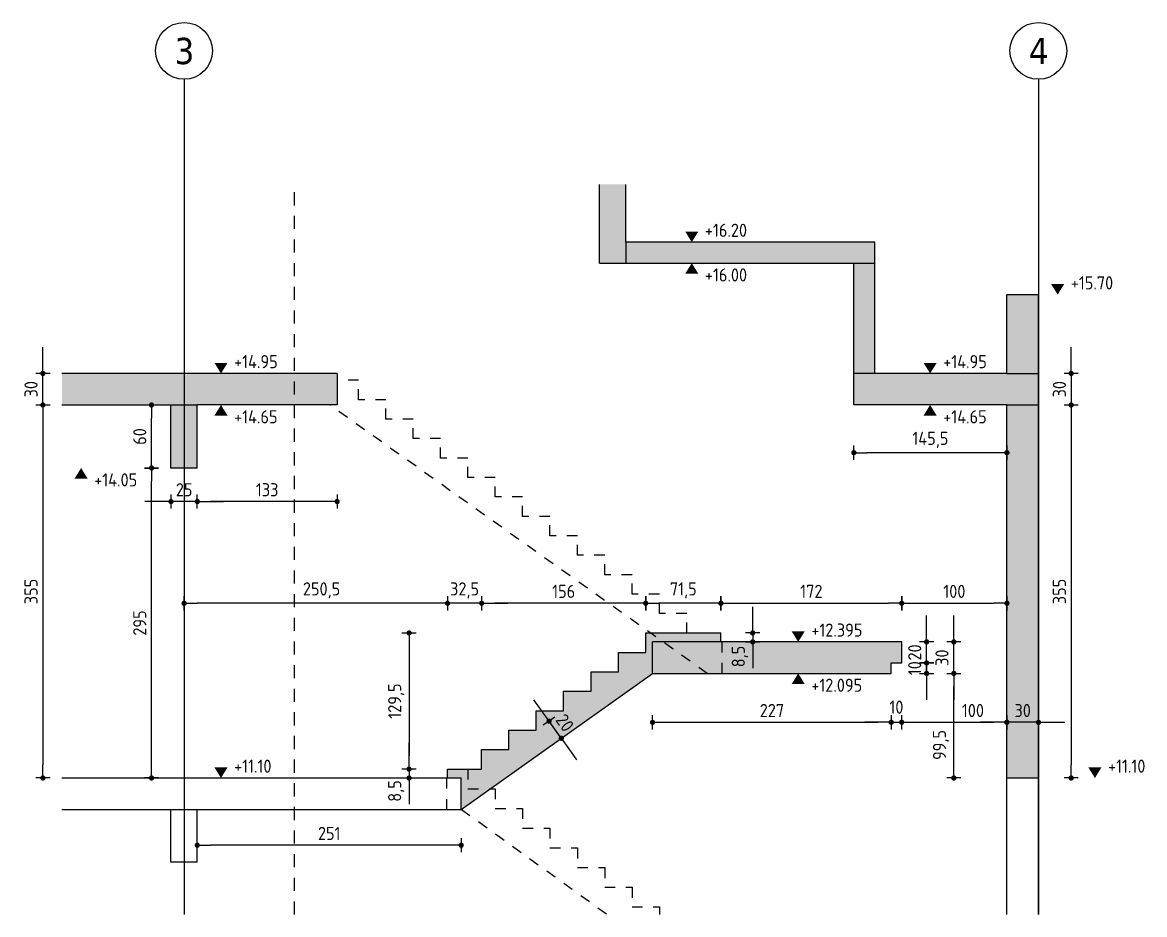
# Model space of a CAD drawing. Extents: x 21.6 to 105.5, y -19 to 78.7.
# Drawn here: x 69.57 to 80.24, y 70.23 to 78.72 of the extents above; entities that cross this region are included whole.
import ezdxf

# ---------------------------------------------------------------- set-up
doc = ezdxf.new("R2010")
doc.units = 0
doc.header["$LTSCALE"] = 0.5
for name, pattern in [('AUSGEZOGEN', [1000.01, 1000, 0.01]), ('HIDDEN', [0.375, 0.25, -0.125]), ('HIDDEN2', [0.187, 0.125, -0.062]), ('PUNKT', [0.175, 0.05, -0.125])]:
    doc.linetypes.add(name, pattern=pattern)
for name, color, linetype in [('ACHSEN', 7, 'Continuous'), ('AFU', 7, 'Continuous'), ('BET-SCHN', 6, 'Continuous'), ('BETON', 7, 'Continuous'), ('DRUEBER', 7, 'Continuous'), ('grau_mittel', 7, 'Continuous'), ('koten', 7, 'Continuous'), ('MASSE', 7, 'Continuous'), ('SFP_Achsen', 7, 'Continuous'), ('VERDECKT', 7, 'Continuous')]:
    doc.layers.add(name, color=color, linetype=linetype)
doc.styles.add('helv', font='tahoma.ttf')
doc.styles.add('txt', font='isocp.shx')
doc.linetypes.add('AFU_50K', pattern='A,0.15,["/",Standard,S=0.2,R=0,X=-0.01,Y=-0.1],0.07,["/",Standard,S=0.2,R=0,X=-0.01,Y=-0.1],0.15', length=0.37)
doc.dimstyles.new('DOT_I', dxfattribs={"dimscale": 0.5, "dimtxt": 0.25, "dimasz": 0.25, "dimexe": 0.1, "dimexo": 0.3, "dimgap": 0.1, "dimtad": 1, "dimdec": 3, "dimzin": 3, "dimtxsty": 'txt', "dimblk": 'DOT', "dimblk1": 'DOT', "dimblk2": 'DOT', "dimsah": 1, "dimcen": 0.1, "dimse1": 1, "dimse2": 1, "dimazin": 0, "dimtfac": 1, "dimtdec": 4, "dimtix": 1, "dimtmove": 2, "dimatfit": 3, "dimfxl": 0, "dimtvp": 1, "dimtolj": 1, "dimtzin": 0, "dimarcsym": 0})

# ---------------------------------------------------------------- blocks, each defined once
blk = doc.blocks.new('OKRD_O')
at = {"color": 0, "linetype": 'ByBlock'}
blk.add_solid([(-0.125, 0.202), (0.125, 0.202), (0, 0)], dxfattribs=at)
at = {"color": 0, "linetype": 'ByBlock', "style": 'txt'}
blk.add_attdef('OKRD', (0.25, 0.1), '', height=0.25, dxfattribs=at)
blk = doc.blocks.new('OKRD_U')
at = {"color": 0, "linetype": 'ByBlock'}
blk.add_solid([(-0.125, -0.202), (0.125, -0.202), (0, 0)], dxfattribs=at)
at = {"color": 0, "linetype": 'ByBlock', "style": 'txt'}
blk.add_attdef('OKRD', (0.25, -0.35), '', height=0.25, dxfattribs=at)
blk = doc.blocks.new('DOT')
at = {"layer": 'MASSE', "color": 7, "linetype": 'Continuous'}
for p, q in [((0, 0), (-1, 0)), ((0, 0.54), (0, -0.54))]:
    blk.add_line(p, q, dxfattribs=at)
at = {"layer": 'MASSE', "color": 7, "linetype": 'Continuous', "const_width": 0.2}
blk.add_lwpolyline([(-0.1, 0, 1), (0.1, 0, 1)], format="xyb", close=True, dxfattribs=at)
blk = doc.blocks.new('*D52')
at = {"layer": 'DEFPOINTS', "color": 0, "linetype": 'AUSGEZOGEN', "transparency": 16777216}
for p in [(70.793, 75.082), (70.793, 75.082), (70.793, 74.482)]:
    blk.add_point(p, dxfattribs=at)
at = {"layer": 'MASSE', "color": 0, "linetype": 'AUSGEZOGEN', "lineweight": -2, "transparency": 16777216}
blk.add_line((70.793, 74.607), (70.793, 74.957), dxfattribs=at)
at = {"layer": 'MASSE', "color": 0, "linetype": 'AUSGEZOGEN', "lineweight": -2, "transparency": 16777216, "xscale": 0.125, "yscale": 0.125, "zscale": 0.125}
for p, rotation in [((70.793, 75.082), 90), ((70.793, 74.482), 270)]:
    blk.add_blockref('DOT', p, dxfattribs=dict(at, rotation=rotation))
at = {"layer": 'MASSE', "color": 0, "linetype": 'AUSGEZOGEN', "transparency": 16777216, "insert": (70.681, 74.782), "char_height": 0.125, "attachment_point": 5, "rotation": 90, "style": 'txt'}
blk.add_mtext('\\A1;60', dxfattribs=at)
blk = doc.blocks.new('*D53')
at = {"layer": 'DEFPOINTS', "color": 0, "linetype": 'AUSGEZOGEN', "transparency": 16777216}
for p in [(69.76, 75.382), (69.76, 75.382), (69.76, 75.082)]:
    blk.add_point(p, dxfattribs=at)
at = {"layer": 'MASSE', "color": 0, "linetype": 'AUSGEZOGEN', "lineweight": -2, "transparency": 16777216}
for p, q in [((69.76, 75.507), (69.76, 75.632)), ((69.76, 75.082), (69.76, 75.382)), ((69.76, 74.957), (69.76, 74.832))]:
    blk.add_line(p, q, dxfattribs=at)
at = {"layer": 'MASSE', "color": 0, "linetype": 'AUSGEZOGEN', "lineweight": -2, "transparency": 16777216, "xscale": 0.125, "yscale": 0.125, "zscale": 0.125}
for p, rotation in [((69.76, 75.382), 270), ((69.76, 75.082), 90)]:
    blk.add_blockref('DOT', p, dxfattribs=dict(at, rotation=rotation))
at = {"layer": 'MASSE', "color": 0, "linetype": 'AUSGEZOGEN', "transparency": 16777216, "insert": (69.647, 75.232), "char_height": 0.125, "attachment_point": 5, "rotation": 90, "style": 'txt'}
blk.add_mtext('\\A1;30', dxfattribs=at)
blk = doc.blocks.new('*D54')
at = {"layer": 'DEFPOINTS', "color": 0, "linetype": 'AUSGEZOGEN', "transparency": 16777216}
for p in [(69.76, 75.082), (69.76, 71.532), (69.76, 71.532)]:
    blk.add_point(p, dxfattribs=at)
at = {"layer": 'MASSE', "color": 0, "linetype": 'AUSGEZOGEN', "lineweight": -2, "transparency": 16777216}
blk.add_line((69.76, 74.957), (69.76, 71.657), dxfattribs=at)
at = {"layer": 'MASSE', "color": 0, "linetype": 'AUSGEZOGEN', "lineweight": -2, "transparency": 16777216, "xscale": 0.125, "yscale": 0.125, "zscale": 0.125}
for p, rotation in [((69.76, 75.082), 90), ((69.76, 71.532), 270)]:
    blk.add_blockref('DOT', p, dxfattribs=dict(at, rotation=rotation))
at = {"layer": 'MASSE', "color": 0, "linetype": 'AUSGEZOGEN', "transparency": 16777216, "insert": (69.647, 73.307), "char_height": 0.125, "attachment_point": 5, "rotation": 90, "style": 'txt'}
blk.add_mtext('\\A1;355', dxfattribs=at)
blk = doc.blocks.new('*D55')
at = {"layer": 'DEFPOINTS', "color": 0, "linetype": 'AUSGEZOGEN', "transparency": 16777216}
for p in [(70.978, 74.163), (70.978, 74.163), (71.228, 74.163)]:
    blk.add_point(p, dxfattribs=at)
at = {"layer": 'MASSE', "color": 0, "linetype": 'AUSGEZOGEN', "lineweight": -2, "transparency": 16777216}
for p, q in [((70.853, 74.163), (70.728, 74.163)), ((71.228, 74.163), (70.978, 74.163)), ((71.353, 74.163), (71.478, 74.163))]:
    blk.add_line(p, q, dxfattribs=at)
at = {"layer": 'MASSE', "color": 0, "linetype": 'AUSGEZOGEN', "lineweight": -2, "transparency": 16777216, "xscale": 0.125, "yscale": 0.125, "zscale": 0.125}
blk.add_blockref('DOT', (70.978, 74.163), dxfattribs=at)
at = {"layer": 'MASSE', "color": 0, "linetype": 'AUSGEZOGEN', "lineweight": -2, "transparency": 16777216, "xscale": 0.125, "yscale": 0.125, "zscale": 0.125, "rotation": 180}
blk.add_blockref('DOT', (71.228, 74.163), dxfattribs=at)
at = {"layer": 'MASSE', "color": 0, "linetype": 'AUSGEZOGEN', "transparency": 16777216, "insert": (71.103, 74.275), "char_height": 0.125, "attachment_point": 5, "style": 'txt'}
blk.add_mtext('\\A1;25', dxfattribs=at)
blk = doc.blocks.new('*D56')
at = {"layer": 'DEFPOINTS', "color": 0, "linetype": 'AUSGEZOGEN', "transparency": 16777216}
for p in [(70.793, 74.482), (70.793, 74.482), (70.793, 71.532)]:
    blk.add_point(p, dxfattribs=at)
at = {"layer": 'MASSE', "color": 0, "linetype": 'AUSGEZOGEN', "lineweight": -2, "transparency": 16777216}
blk.add_line((70.793, 71.657), (70.793, 74.357), dxfattribs=at)
at = {"layer": 'MASSE', "color": 0, "linetype": 'AUSGEZOGEN', "lineweight": -2, "transparency": 16777216, "xscale": 0.125, "yscale": 0.125, "zscale": 0.125}
for p, rotation in [((70.793, 74.482), 90), ((70.793, 71.532), 270)]:
    blk.add_blockref('DOT', p, dxfattribs=dict(at, rotation=rotation))
at = {"layer": 'MASSE', "color": 0, "linetype": 'AUSGEZOGEN', "transparency": 16777216, "insert": (70.681, 73.007), "char_height": 0.125, "attachment_point": 5, "rotation": 90, "style": 'txt'}
blk.add_mtext('\\A1;295', dxfattribs=at)
blk = doc.blocks.new('*D57')
at = {"layer": 'DEFPOINTS', "color": 0, "linetype": 'AUSGEZOGEN', "transparency": 16777216}
for p in [(71.228, 70.892), (71.228, 70.892), (73.738, 70.892)]:
    blk.add_point(p, dxfattribs=at)
at = {"layer": 'MASSE', "color": 0, "linetype": 'AUSGEZOGEN', "lineweight": -2, "transparency": 16777216}
blk.add_line((73.613, 70.892), (71.353, 70.892), dxfattribs=at)
at = {"layer": 'MASSE', "color": 0, "linetype": 'AUSGEZOGEN', "lineweight": -2, "transparency": 16777216, "xscale": 0.125, "yscale": 0.125, "zscale": 0.125, "rotation": 180}
blk.add_blockref('DOT', (71.228, 70.892), dxfattribs=at)
at = {"layer": 'MASSE', "color": 0, "linetype": 'AUSGEZOGEN', "lineweight": -2, "transparency": 16777216, "xscale": 0.125, "yscale": 0.125, "zscale": 0.125}
blk.add_blockref('DOT', (73.738, 70.892), dxfattribs=at)
at = {"layer": 'MASSE', "color": 0, "linetype": 'AUSGEZOGEN', "transparency": 16777216, "insert": (72.483, 71.004), "char_height": 0.125, "attachment_point": 5, "style": 'txt'}
blk.add_mtext('\\A1;251', dxfattribs=at)
blk = doc.blocks.new('*D58')
at = {"layer": 'DEFPOINTS', "color": 0, "linetype": 'AUSGEZOGEN', "transparency": 16777216}
for p in [(73.242, 71.617), (73.242, 71.532), (73.242, 71.532)]:
    blk.add_point(p, dxfattribs=at)
at = {"layer": 'MASSE', "color": 0, "linetype": 'AUSGEZOGEN', "lineweight": -2, "transparency": 16777216}
for p, q in [((73.242, 71.742), (73.242, 71.867)), ((73.242, 71.617), (73.242, 71.532)), ((73.242, 71.407), (73.242, 71.282))]:
    blk.add_line(p, q, dxfattribs=at)
at = {"layer": 'MASSE', "color": 0, "linetype": 'AUSGEZOGEN', "lineweight": -2, "transparency": 16777216, "xscale": 0.125, "yscale": 0.125, "zscale": 0.125}
for p, rotation in [((73.242, 71.617), 270), ((73.242, 71.532), 90)]:
    blk.add_blockref('DOT', p, dxfattribs=dict(at, rotation=rotation))
at = {"layer": 'MASSE', "color": 0, "linetype": 'AUSGEZOGEN', "transparency": 16777216, "insert": (73.12, 71.408), "char_height": 0.125, "attachment_point": 5, "rotation": 90, "style": 'txt'}
blk.add_mtext('\\A1;8,5', dxfattribs=at)
blk = doc.blocks.new('*D59')
at = {"layer": 'DEFPOINTS', "color": 0, "linetype": 'AUSGEZOGEN', "transparency": 16777216}
for p in [(73.242, 72.912), (73.242, 71.617), (73.242, 71.617)]:
    blk.add_point(p, dxfattribs=at)
at = {"layer": 'MASSE', "color": 0, "linetype": 'AUSGEZOGEN', "lineweight": -2, "transparency": 16777216}
blk.add_line((73.242, 72.787), (73.242, 71.742), dxfattribs=at)
at = {"layer": 'MASSE', "color": 0, "linetype": 'AUSGEZOGEN', "lineweight": -2, "transparency": 16777216, "xscale": 0.125, "yscale": 0.125, "zscale": 0.125}
for p, rotation in [((73.242, 72.912), 90), ((73.242, 71.617), 270)]:
    blk.add_blockref('DOT', p, dxfattribs=dict(at, rotation=rotation))
at = {"layer": 'MASSE', "color": 0, "linetype": 'AUSGEZOGEN', "transparency": 16777216, "insert": (73.12, 72.264), "char_height": 0.125, "attachment_point": 5, "rotation": 90, "style": 'txt'}
blk.add_mtext('\\A1;129,5', dxfattribs=at)
blk = doc.blocks.new('*D60')
at = {"layer": 'DEFPOINTS', "color": 0, "linetype": 'AUSGEZOGEN', "transparency": 16777216}
for p in [(74.574, 72.073), (74.574, 72.073), (74.69, 71.91)]:
    blk.add_point(p, dxfattribs=at)
at = {"layer": 'MASSE', "color": 0, "linetype": 'AUSGEZOGEN', "lineweight": -2, "transparency": 16777216}
for p, q in [((74.502, 72.175), (74.429, 72.277)), ((74.69, 71.91), (74.574, 72.073)), ((74.763, 71.808), (74.835, 71.706))]:
    blk.add_line(p, q, dxfattribs=at)
at = {"layer": 'MASSE', "color": 0, "linetype": 'AUSGEZOGEN', "lineweight": -2, "transparency": 16777216, "xscale": 0.125, "yscale": 0.125, "zscale": 0.125}
for p, rotation in [((74.574, 72.073), 305.4333140102852), ((74.69, 71.91), 125.4333140102852)]:
    blk.add_blockref('DOT', p, dxfattribs=dict(at, rotation=rotation))
at = {"layer": 'MASSE', "color": 0, "linetype": 'AUSGEZOGEN', "transparency": 16777216, "insert": (74.724, 72.057), "char_height": 0.125, "attachment_point": 5, "rotation": 305.4333, "style": 'txt'}
blk.add_mtext('\\A1;20', dxfattribs=at)
blk = doc.blocks.new('*D61')
at = {"layer": 'DEFPOINTS', "color": 0, "linetype": 'AUSGEZOGEN', "transparency": 16777216}
for p in [(76.51, 72.912), (76.51, 72.827), (76.51, 72.827)]:
    blk.add_point(p, dxfattribs=at)
at = {"layer": 'MASSE', "color": 0, "linetype": 'AUSGEZOGEN', "lineweight": -2, "transparency": 16777216}
for p, q in [((76.51, 73.037), (76.51, 73.162)), ((76.51, 72.912), (76.51, 72.827)), ((76.51, 72.702), (76.51, 72.577))]:
    blk.add_line(p, q, dxfattribs=at)
at = {"layer": 'MASSE', "color": 0, "linetype": 'AUSGEZOGEN', "lineweight": -2, "transparency": 16777216, "xscale": 0.125, "yscale": 0.125, "zscale": 0.125}
for p, rotation in [((76.51, 72.912), 270), ((76.51, 72.827), 90)]:
    blk.add_blockref('DOT', p, dxfattribs=dict(at, rotation=rotation))
at = {"layer": 'MASSE', "color": 0, "linetype": 'AUSGEZOGEN', "transparency": 16777216, "insert": (76.388, 72.688), "char_height": 0.125, "attachment_point": 5, "rotation": 90, "style": 'txt'}
blk.add_mtext('\\A1;8,5', dxfattribs=at)
blk = doc.blocks.new('*D62')
at = {"layer": 'DEFPOINTS', "color": 0, "linetype": 'AUSGEZOGEN', "transparency": 16777216}
for p in [(78.928, 72.062), (78.928, 72.062), (79.228, 72.062)]:
    blk.add_point(p, dxfattribs=at)
at = {"layer": 'MASSE', "color": 0, "linetype": 'AUSGEZOGEN', "lineweight": -2, "transparency": 16777216}
for p, q in [((78.803, 72.062), (78.678, 72.062)), ((79.228, 72.062), (78.928, 72.062)), ((79.353, 72.062), (79.478, 72.062))]:
    blk.add_line(p, q, dxfattribs=at)
at = {"layer": 'MASSE', "color": 0, "linetype": 'AUSGEZOGEN', "lineweight": -2, "transparency": 16777216, "xscale": 0.125, "yscale": 0.125, "zscale": 0.125}
blk.add_blockref('DOT', (78.928, 72.062), dxfattribs=at)
at = {"layer": 'MASSE', "color": 0, "linetype": 'AUSGEZOGEN', "lineweight": -2, "transparency": 16777216, "xscale": 0.125, "yscale": 0.125, "zscale": 0.125, "rotation": 180}
blk.add_blockref('DOT', (79.228, 72.062), dxfattribs=at)
at = {"layer": 'MASSE', "color": 0, "linetype": 'AUSGEZOGEN', "transparency": 16777216, "insert": (79.078, 72.174), "char_height": 0.125, "attachment_point": 5, "style": 'txt'}
blk.add_mtext('\\A1;30', dxfattribs=at)
blk = doc.blocks.new('*D63')
at = {"layer": 'DEFPOINTS', "color": 0, "linetype": 'AUSGEZOGEN', "transparency": 16777216}
for p in [(77.927, 72.062), (78.927, 72.062), (78.927, 72.062)]:
    blk.add_point(p, dxfattribs=at)
at = {"layer": 'MASSE', "color": 0, "linetype": 'AUSGEZOGEN', "lineweight": -2, "transparency": 16777216}
blk.add_line((78.052, 72.062), (78.802, 72.062), dxfattribs=at)
at = {"layer": 'MASSE', "color": 0, "linetype": 'AUSGEZOGEN', "lineweight": -2, "transparency": 16777216, "xscale": 0.125, "yscale": 0.125, "zscale": 0.125, "rotation": 180}
blk.add_blockref('DOT', (77.927, 72.062), dxfattribs=at)
at = {"layer": 'MASSE', "color": 0, "linetype": 'AUSGEZOGEN', "lineweight": -2, "transparency": 16777216, "xscale": 0.125, "yscale": 0.125, "zscale": 0.125}
blk.add_blockref('DOT', (78.927, 72.062), dxfattribs=at)
at = {"layer": 'MASSE', "color": 0, "linetype": 'AUSGEZOGEN', "transparency": 16777216, "insert": (78.605, 72.174), "char_height": 0.125, "attachment_point": 5, "style": 'txt'}
blk.add_mtext('\\A1;100', dxfattribs=at)
blk = doc.blocks.new('*D64')
at = {"layer": 'DEFPOINTS', "color": 0, "linetype": 'AUSGEZOGEN', "transparency": 16777216}
for p in [(77.827, 72.062), (77.927, 72.062), (77.927, 72.062)]:
    blk.add_point(p, dxfattribs=at)
at = {"layer": 'MASSE', "color": 0, "linetype": 'AUSGEZOGEN', "lineweight": -2, "transparency": 16777216}
for p, q in [((77.702, 72.062), (77.577, 72.062)), ((77.827, 72.062), (77.927, 72.062)), ((78.052, 72.062), (78.177, 72.062))]:
    blk.add_line(p, q, dxfattribs=at)
at = {"layer": 'MASSE', "color": 0, "linetype": 'AUSGEZOGEN', "lineweight": -2, "transparency": 16777216, "xscale": 0.125, "yscale": 0.125, "zscale": 0.125}
blk.add_blockref('DOT', (77.827, 72.062), dxfattribs=at)
at = {"layer": 'MASSE', "color": 0, "linetype": 'AUSGEZOGEN', "lineweight": -2, "transparency": 16777216, "xscale": 0.125, "yscale": 0.125, "zscale": 0.125, "rotation": 180}
blk.add_blockref('DOT', (77.927, 72.062), dxfattribs=at)
at = {"layer": 'MASSE', "color": 0, "linetype": 'AUSGEZOGEN', "transparency": 16777216, "insert": (77.877, 72.207), "char_height": 0.125, "attachment_point": 5, "style": 'txt'}
blk.add_mtext('\\A1;10', dxfattribs=at)
blk = doc.blocks.new('*D65')
at = {"layer": 'DEFPOINTS', "color": 0, "linetype": 'AUSGEZOGEN', "transparency": 16777216}
for p in [(75.558, 72.062), (77.828, 72.062), (77.828, 72.062)]:
    blk.add_point(p, dxfattribs=at)
at = {"layer": 'MASSE', "color": 0, "linetype": 'AUSGEZOGEN', "lineweight": -2, "transparency": 16777216}
blk.add_line((75.683, 72.062), (77.703, 72.062), dxfattribs=at)
at = {"layer": 'MASSE', "color": 0, "linetype": 'AUSGEZOGEN', "lineweight": -2, "transparency": 16777216, "xscale": 0.125, "yscale": 0.125, "zscale": 0.125, "rotation": 180}
blk.add_blockref('DOT', (75.558, 72.062), dxfattribs=at)
at = {"layer": 'MASSE', "color": 0, "linetype": 'AUSGEZOGEN', "lineweight": -2, "transparency": 16777216, "xscale": 0.125, "yscale": 0.125, "zscale": 0.125}
blk.add_blockref('DOT', (77.828, 72.062), dxfattribs=at)
at = {"layer": 'MASSE', "color": 0, "linetype": 'AUSGEZOGEN', "transparency": 16777216, "insert": (76.693, 72.174), "char_height": 0.125, "attachment_point": 5, "style": 'txt'}
blk.add_mtext('\\A1;227', dxfattribs=at)
blk = doc.blocks.new('*D66')
at = {"layer": 'DEFPOINTS', "color": 0, "linetype": 'AUSGEZOGEN', "transparency": 16777216}
for p in [(78.423, 72.827), (78.423, 72.827), (78.423, 72.527)]:
    blk.add_point(p, dxfattribs=at)
at = {"layer": 'MASSE', "color": 0, "linetype": 'AUSGEZOGEN', "lineweight": -2, "transparency": 16777216}
for p, q in [((78.423, 72.952), (78.423, 73.077)), ((78.423, 72.527), (78.423, 72.827)), ((78.423, 72.402), (78.423, 72.277))]:
    blk.add_line(p, q, dxfattribs=at)
at = {"layer": 'MASSE', "color": 0, "linetype": 'AUSGEZOGEN', "lineweight": -2, "transparency": 16777216, "xscale": 0.125, "yscale": 0.125, "zscale": 0.125}
for p, rotation in [((78.423, 72.827), 270), ((78.423, 72.527), 90)]:
    blk.add_blockref('DOT', p, dxfattribs=dict(at, rotation=rotation))
at = {"layer": 'MASSE', "color": 0, "linetype": 'AUSGEZOGEN', "transparency": 16777216, "insert": (78.31, 72.677), "char_height": 0.125, "attachment_point": 5, "rotation": 90, "style": 'txt'}
blk.add_mtext('\\A1;30', dxfattribs=at)
blk = doc.blocks.new('*D67')
at = {"layer": 'DEFPOINTS', "color": 0, "linetype": 'AUSGEZOGEN', "transparency": 16777216}
for p in [(78.164, 72.827), (78.164, 72.827), (78.164, 72.627)]:
    blk.add_point(p, dxfattribs=at)
at = {"layer": 'MASSE', "color": 0, "linetype": 'AUSGEZOGEN', "lineweight": -2, "transparency": 16777216}
for p, q in [((78.164, 72.952), (78.164, 73.077)), ((78.164, 72.627), (78.164, 72.827)), ((78.164, 72.502), (78.164, 72.377))]:
    blk.add_line(p, q, dxfattribs=at)
at = {"layer": 'MASSE', "color": 0, "linetype": 'AUSGEZOGEN', "lineweight": -2, "transparency": 16777216, "xscale": 0.125, "yscale": 0.125, "zscale": 0.125}
for p, rotation in [((78.164, 72.827), 270), ((78.164, 72.627), 90)]:
    blk.add_blockref('DOT', p, dxfattribs=dict(at, rotation=rotation))
at = {"layer": 'MASSE', "color": 0, "linetype": 'AUSGEZOGEN', "transparency": 16777216, "insert": (78.051, 72.727), "char_height": 0.125, "attachment_point": 5, "rotation": 90, "style": 'txt'}
blk.add_mtext('\\A1;20', dxfattribs=at)
blk = doc.blocks.new('*D68')
at = {"layer": 'DEFPOINTS', "color": 0, "linetype": 'AUSGEZOGEN', "transparency": 16777216}
for p in [(78.164, 72.627), (78.164, 72.627), (78.164, 72.527)]:
    blk.add_point(p, dxfattribs=at)
at = {"layer": 'MASSE', "color": 0, "linetype": 'AUSGEZOGEN', "lineweight": -2, "transparency": 16777216}
for p, q in [((78.164, 72.752), (78.164, 72.877)), ((78.164, 72.527), (78.164, 72.627)), ((78.164, 72.402), (78.164, 72.277))]:
    blk.add_line(p, q, dxfattribs=at)
at = {"layer": 'MASSE', "color": 0, "linetype": 'AUSGEZOGEN', "lineweight": -2, "transparency": 16777216, "xscale": 0.125, "yscale": 0.125, "zscale": 0.125}
for p, rotation in [((78.164, 72.627), 270), ((78.164, 72.527), 90)]:
    blk.add_blockref('DOT', p, dxfattribs=dict(at, rotation=rotation))
at = {"layer": 'MASSE', "color": 0, "linetype": 'AUSGEZOGEN', "transparency": 16777216, "insert": (78.051, 72.577), "char_height": 0.125, "attachment_point": 5, "rotation": 90, "style": 'txt'}
blk.add_mtext('\\A1;10', dxfattribs=at)
blk = doc.blocks.new('*D69')
at = {"layer": 'DEFPOINTS', "color": 0, "linetype": 'AUSGEZOGEN', "transparency": 16777216}
for p in [(78.423, 72.527), (78.423, 72.527), (78.423, 71.532)]:
    blk.add_point(p, dxfattribs=at)
at = {"layer": 'MASSE', "color": 0, "linetype": 'AUSGEZOGEN', "lineweight": -2, "transparency": 16777216}
blk.add_line((78.423, 71.657), (78.423, 72.402), dxfattribs=at)
at = {"layer": 'MASSE', "color": 0, "linetype": 'AUSGEZOGEN', "lineweight": -2, "transparency": 16777216, "xscale": 0.125, "yscale": 0.125, "zscale": 0.125}
for p, rotation in [((78.423, 72.527), 90), ((78.423, 71.532), 270)]:
    blk.add_blockref('DOT', p, dxfattribs=dict(at, rotation=rotation))
at = {"layer": 'MASSE', "color": 0, "linetype": 'AUSGEZOGEN', "transparency": 16777216, "insert": (78.301, 71.846), "char_height": 0.125, "attachment_point": 5, "rotation": 90, "style": 'txt'}
blk.add_mtext('\\A1;99,5', dxfattribs=at)
blk = doc.blocks.new('*D70')
at = {"layer": 'DEFPOINTS', "color": 0, "linetype": 'AUSGEZOGEN', "transparency": 16777216}
for p in [(77.928, 73.195), (78.928, 73.195), (78.928, 73.195)]:
    blk.add_point(p, dxfattribs=at)
at = {"layer": 'MASSE', "color": 0, "linetype": 'AUSGEZOGEN', "lineweight": -2, "transparency": 16777216}
blk.add_line((78.053, 73.195), (78.803, 73.195), dxfattribs=at)
at = {"layer": 'MASSE', "color": 0, "linetype": 'AUSGEZOGEN', "lineweight": -2, "transparency": 16777216, "xscale": 0.125, "yscale": 0.125, "zscale": 0.125, "rotation": 180}
blk.add_blockref('DOT', (77.928, 73.195), dxfattribs=at)
at = {"layer": 'MASSE', "color": 0, "linetype": 'AUSGEZOGEN', "lineweight": -2, "transparency": 16777216, "xscale": 0.125, "yscale": 0.125, "zscale": 0.125}
blk.add_blockref('DOT', (78.928, 73.195), dxfattribs=at)
at = {"layer": 'MASSE', "color": 0, "linetype": 'AUSGEZOGEN', "transparency": 16777216, "insert": (78.428, 73.308), "char_height": 0.125, "attachment_point": 5, "style": 'txt'}
blk.add_mtext('\\A1;100', dxfattribs=at)
blk = doc.blocks.new('*D71')
at = {"layer": 'DEFPOINTS', "color": 0, "linetype": 'AUSGEZOGEN', "transparency": 16777216}
for p in [(76.208, 73.195), (77.928, 73.195), (77.928, 73.195)]:
    blk.add_point(p, dxfattribs=at)
at = {"layer": 'MASSE', "color": 0, "linetype": 'AUSGEZOGEN', "lineweight": -2, "transparency": 16777216}
blk.add_line((76.333, 73.195), (77.803, 73.195), dxfattribs=at)
at = {"layer": 'MASSE', "color": 0, "linetype": 'AUSGEZOGEN', "lineweight": -2, "transparency": 16777216, "xscale": 0.125, "yscale": 0.125, "zscale": 0.125, "rotation": 180}
blk.add_blockref('DOT', (76.208, 73.195), dxfattribs=at)
at = {"layer": 'MASSE', "color": 0, "linetype": 'AUSGEZOGEN', "lineweight": -2, "transparency": 16777216, "xscale": 0.125, "yscale": 0.125, "zscale": 0.125}
blk.add_blockref('DOT', (77.928, 73.195), dxfattribs=at)
at = {"layer": 'MASSE', "color": 0, "linetype": 'AUSGEZOGEN', "transparency": 16777216, "insert": (77.068, 73.308), "char_height": 0.125, "attachment_point": 5, "style": 'txt'}
blk.add_mtext('\\A1;172', dxfattribs=at)
blk = doc.blocks.new('*D72')
at = {"layer": 'DEFPOINTS', "color": 0, "linetype": 'AUSGEZOGEN', "transparency": 16777216}
for p in [(75.493, 73.195), (75.493, 73.195), (76.208, 73.195)]:
    blk.add_point(p, dxfattribs=at)
at = {"layer": 'MASSE', "color": 0, "linetype": 'AUSGEZOGEN', "lineweight": -2, "transparency": 16777216}
blk.add_line((76.083, 73.195), (75.618, 73.195), dxfattribs=at)
at = {"layer": 'MASSE', "color": 0, "linetype": 'AUSGEZOGEN', "lineweight": -2, "transparency": 16777216, "xscale": 0.125, "yscale": 0.125, "zscale": 0.125, "rotation": 180}
blk.add_blockref('DOT', (75.493, 73.195), dxfattribs=at)
at = {"layer": 'MASSE', "color": 0, "linetype": 'AUSGEZOGEN', "lineweight": -2, "transparency": 16777216, "xscale": 0.125, "yscale": 0.125, "zscale": 0.125}
blk.add_blockref('DOT', (76.208, 73.195), dxfattribs=at)
at = {"layer": 'MASSE', "color": 0, "linetype": 'AUSGEZOGEN', "transparency": 16777216, "insert": (75.85, 73.317), "char_height": 0.125, "attachment_point": 5, "style": 'txt'}
blk.add_mtext('\\A1;71,5', dxfattribs=at)
blk = doc.blocks.new('*D73')
at = {"layer": 'DEFPOINTS', "color": 0, "linetype": 'AUSGEZOGEN', "transparency": 16777216}
for p in [(73.933, 73.195), (73.933, 73.195), (75.493, 73.195)]:
    blk.add_point(p, dxfattribs=at)
at = {"layer": 'MASSE', "color": 0, "linetype": 'AUSGEZOGEN', "lineweight": -2, "transparency": 16777216}
blk.add_line((75.368, 73.195), (74.058, 73.195), dxfattribs=at)
at = {"layer": 'MASSE', "color": 0, "linetype": 'AUSGEZOGEN', "lineweight": -2, "transparency": 16777216, "xscale": 0.125, "yscale": 0.125, "zscale": 0.125, "rotation": 180}
blk.add_blockref('DOT', (73.933, 73.195), dxfattribs=at)
at = {"layer": 'MASSE', "color": 0, "linetype": 'AUSGEZOGEN', "lineweight": -2, "transparency": 16777216, "xscale": 0.125, "yscale": 0.125, "zscale": 0.125}
blk.add_blockref('DOT', (75.493, 73.195), dxfattribs=at)
at = {"layer": 'MASSE', "color": 0, "linetype": 'AUSGEZOGEN', "transparency": 16777216, "insert": (74.713, 73.308), "char_height": 0.125, "attachment_point": 5, "style": 'txt'}
blk.add_mtext('\\A1;156', dxfattribs=at)
blk = doc.blocks.new('*D74')
at = {"layer": 'DEFPOINTS', "color": 0, "linetype": 'AUSGEZOGEN', "transparency": 16777216}
for p in [(73.608, 73.195), (73.608, 73.195), (73.933, 73.195)]:
    blk.add_point(p, dxfattribs=at)
at = {"layer": 'MASSE', "color": 0, "linetype": 'AUSGEZOGEN', "lineweight": -2, "transparency": 16777216}
for p, q in [((73.483, 73.195), (73.358, 73.195)), ((73.933, 73.195), (73.608, 73.195)), ((74.058, 73.195), (74.183, 73.195))]:
    blk.add_line(p, q, dxfattribs=at)
at = {"layer": 'MASSE', "color": 0, "linetype": 'AUSGEZOGEN', "lineweight": -2, "transparency": 16777216, "xscale": 0.125, "yscale": 0.125, "zscale": 0.125}
blk.add_blockref('DOT', (73.608, 73.195), dxfattribs=at)
at = {"layer": 'MASSE', "color": 0, "linetype": 'AUSGEZOGEN', "lineweight": -2, "transparency": 16777216, "xscale": 0.125, "yscale": 0.125, "zscale": 0.125, "rotation": 180}
blk.add_blockref('DOT', (73.933, 73.195), dxfattribs=at)
at = {"layer": 'MASSE', "color": 0, "linetype": 'AUSGEZOGEN', "transparency": 16777216, "insert": (73.77, 73.317), "char_height": 0.125, "attachment_point": 5, "style": 'txt'}
blk.add_mtext('\\A1;32,5', dxfattribs=at)
blk = doc.blocks.new('*D75')
at = {"layer": 'DEFPOINTS', "color": 0, "linetype": 'AUSGEZOGEN', "transparency": 16777216}
for p in [(71.103, 73.195), (71.103, 73.195), (73.608, 73.195)]:
    blk.add_point(p, dxfattribs=at)
at = {"layer": 'MASSE', "color": 0, "linetype": 'AUSGEZOGEN', "lineweight": -2, "transparency": 16777216}
blk.add_line((73.483, 73.195), (71.228, 73.195), dxfattribs=at)
at = {"layer": 'MASSE', "color": 0, "linetype": 'AUSGEZOGEN', "lineweight": -2, "transparency": 16777216, "xscale": 0.125, "yscale": 0.125, "zscale": 0.125, "rotation": 180}
blk.add_blockref('DOT', (71.103, 73.195), dxfattribs=at)
at = {"layer": 'MASSE', "color": 0, "linetype": 'AUSGEZOGEN', "lineweight": -2, "transparency": 16777216, "xscale": 0.125, "yscale": 0.125, "zscale": 0.125}
blk.add_blockref('DOT', (73.608, 73.195), dxfattribs=at)
at = {"layer": 'MASSE', "color": 0, "linetype": 'AUSGEZOGEN', "transparency": 16777216, "insert": (72.41, 73.317), "char_height": 0.125, "attachment_point": 5, "style": 'txt'}
blk.add_mtext('\\A1;250,5', dxfattribs=at)
blk = doc.blocks.new('*D76')
at = {"layer": 'DEFPOINTS', "color": 0, "linetype": 'AUSGEZOGEN', "transparency": 16777216}
for p in [(71.228, 74.163), (71.228, 74.163), (72.558, 74.163)]:
    blk.add_point(p, dxfattribs=at)
at = {"layer": 'MASSE', "color": 0, "linetype": 'AUSGEZOGEN', "lineweight": -2, "transparency": 16777216}
blk.add_line((72.433, 74.163), (71.353, 74.163), dxfattribs=at)
at = {"layer": 'MASSE', "color": 0, "linetype": 'AUSGEZOGEN', "lineweight": -2, "transparency": 16777216, "xscale": 0.125, "yscale": 0.125, "zscale": 0.125, "rotation": 180}
blk.add_blockref('DOT', (71.228, 74.163), dxfattribs=at)
at = {"layer": 'MASSE', "color": 0, "linetype": 'AUSGEZOGEN', "lineweight": -2, "transparency": 16777216, "xscale": 0.125, "yscale": 0.125, "zscale": 0.125}
blk.add_blockref('DOT', (72.558, 74.163), dxfattribs=at)
at = {"layer": 'MASSE', "color": 0, "linetype": 'AUSGEZOGEN', "transparency": 16777216, "insert": (71.893, 74.275), "char_height": 0.125, "attachment_point": 5, "style": 'txt'}
blk.add_mtext('\\A1;133', dxfattribs=at)
blk = doc.blocks.new('*D77')
at = {"layer": 'DEFPOINTS', "color": 0, "linetype": 'AUSGEZOGEN', "transparency": 16777216}
for p in [(79.539, 75.382), (79.539, 75.082), (79.539, 75.082)]:
    blk.add_point(p, dxfattribs=at)
at = {"layer": 'MASSE', "color": 0, "linetype": 'AUSGEZOGEN', "lineweight": -2, "transparency": 16777216}
for p, q in [((79.539, 75.507), (79.539, 75.632)), ((79.539, 75.382), (79.539, 75.082)), ((79.539, 74.957), (79.539, 74.832))]:
    blk.add_line(p, q, dxfattribs=at)
at = {"layer": 'MASSE', "color": 0, "linetype": 'AUSGEZOGEN', "lineweight": -2, "transparency": 16777216, "xscale": 0.125, "yscale": 0.125, "zscale": 0.125}
for p, rotation in [((79.539, 75.382), 270), ((79.539, 75.082), 90)]:
    blk.add_blockref('DOT', p, dxfattribs=dict(at, rotation=rotation))
at = {"layer": 'MASSE', "color": 0, "linetype": 'AUSGEZOGEN', "transparency": 16777216, "insert": (79.427, 75.232), "char_height": 0.125, "attachment_point": 5, "rotation": 90, "style": 'txt'}
blk.add_mtext('\\A1;30', dxfattribs=at)
blk = doc.blocks.new('*D78')
at = {"layer": 'DEFPOINTS', "color": 0, "linetype": 'AUSGEZOGEN', "transparency": 16777216}
for p in [(79.539, 75.082), (79.539, 71.532), (79.539, 71.532)]:
    blk.add_point(p, dxfattribs=at)
at = {"layer": 'MASSE', "color": 0, "linetype": 'AUSGEZOGEN', "lineweight": -2, "transparency": 16777216}
blk.add_line((79.539, 74.957), (79.539, 71.657), dxfattribs=at)
at = {"layer": 'MASSE', "color": 0, "linetype": 'AUSGEZOGEN', "lineweight": -2, "transparency": 16777216, "xscale": 0.125, "yscale": 0.125, "zscale": 0.125}
for p, rotation in [((79.539, 75.082), 90), ((79.539, 71.532), 270)]:
    blk.add_blockref('DOT', p, dxfattribs=dict(at, rotation=rotation))
at = {"layer": 'MASSE', "color": 0, "linetype": 'AUSGEZOGEN', "transparency": 16777216, "insert": (79.427, 73.307), "char_height": 0.125, "attachment_point": 5, "rotation": 90, "style": 'txt'}
blk.add_mtext('\\A1;355', dxfattribs=at)
blk = doc.blocks.new('*D79')
at = {"layer": 'DEFPOINTS', "color": 0, "linetype": 'AUSGEZOGEN', "transparency": 16777216}
for p in [(77.473, 74.628), (77.473, 74.628), (78.928, 74.628)]:
    blk.add_point(p, dxfattribs=at)
at = {"layer": 'MASSE', "color": 0, "linetype": 'AUSGEZOGEN', "lineweight": -2, "transparency": 16777216}
blk.add_line((78.803, 74.628), (77.598, 74.628), dxfattribs=at)
at = {"layer": 'MASSE', "color": 0, "linetype": 'AUSGEZOGEN', "lineweight": -2, "transparency": 16777216, "xscale": 0.125, "yscale": 0.125, "zscale": 0.125, "rotation": 180}
blk.add_blockref('DOT', (77.473, 74.628), dxfattribs=at)
at = {"layer": 'MASSE', "color": 0, "linetype": 'AUSGEZOGEN', "lineweight": -2, "transparency": 16777216, "xscale": 0.125, "yscale": 0.125, "zscale": 0.125}
blk.add_blockref('DOT', (78.928, 74.628), dxfattribs=at)
at = {"layer": 'MASSE', "color": 0, "linetype": 'AUSGEZOGEN', "transparency": 16777216, "insert": (78.2, 74.75), "char_height": 0.125, "attachment_point": 5, "style": 'txt'}
blk.add_mtext('\\A1;145,5', dxfattribs=at)

msp = doc.modelspace()

# ---------------------------------------------------------------- hatches: boundary and pattern name
at = {"layer": 'grau_mittel', "transparency": 33554687}
h = msp.add_hatch(color=61, dxfattribs=at)
h.paths.add_polyline_path([(75.0525, 76.4319), (75.3025, 76.4319), (75.3025, 77.1819), (75.0525, 77.1819)])
h.paths.add_polyline_path([(78.9275, 71.5319), (79.2275, 71.5319), (79.2275, 75.082), (78.9275, 75.082)])
h.paths.add_polyline_path([(77.8275, 72.5269), (77.8275, 72.6269), (77.9275, 72.6269), (77.9275, 72.8269), (76.2075, 72.8269), (75.5575, 72.8269), (75.5575, 72.5269)])
h.paths.add_polyline_path([(74.4525, 72.1719), (74.4525, 71.9869), (74.1925, 71.9869), (74.1925, 71.8019), (73.9325, 71.8019), (73.9325, 71.6169), (73.8025, 71.6169), (73.6075, 71.6169), (73.6075, 71.5319), (73.7375, 71.5319), (73.7375, 71.2319), (75.5575, 72.5269), (75.5575, 72.8269), (76.2075, 72.8269), (76.2075, 72.9119), (75.4925, 72.9119), (75.4925, 72.7269), (75.2325, 72.7269), (75.2325, 72.5419), (74.9725, 72.5419), (74.9725, 72.3569), (74.7125, 72.3569), (74.7125, 72.1719)])
h.paths.add_polyline_path([(71.2275, 75.0819), (72.5575, 75.0819), (72.5575, 75.3819), (69.9413, 75.3819), (69.9413, 75.0819), (70.9775, 75.0819)])
h.paths.add_polyline_path([(70.9775, 74.4819), (71.2275, 74.4819), (71.2275, 75.0819), (70.9775, 75.0819)])
at = {"layer": 'grau_mittel'}
h = msp.add_hatch(color=61, dxfattribs=at)
h.paths.add_polyline_path([(78.9275, 75.3819), (77.6725, 75.382), (77.6725, 76.632), (75.3025, 76.632), (75.3025, 76.4319), (77.4725, 76.4319), (77.4725, 75.082), (78.9275, 75.082), (79.2275, 75.082), (79.2275, 75.3819)])
h.paths.add_polyline_path([(79.2275, 76.132), (78.9275, 76.132), (78.9275, 75.3819), (79.2275, 75.3819)], flags=17)

# ---------------------------------------------------------------- linework, layer by layer
at = {"layer": 'ACHSEN', "color": 140, "linetype": 'AUSGEZOGEN'}
for p, q in [((71.1025, 78.1819), (71.1025, 70.2319)), ((79.2275, 78.1819), (79.2275, 70.2319))]:
    msp.add_line(p, q, dxfattribs=at)
at = {"layer": 'AFU', "color": 8, "linetype": 'AFU_50K'}
for p, q in [((75.3025, 76.632), (75.3025, 76.4319)), ((77.4725, 76.4319), (77.6725, 76.4319)), ((77.6725, 75.382), (77.4725, 75.382)), ((78.9275, 75.3819), (79.2275, 75.3819)), ((70.9775, 75.0819), (71.2275, 75.0819)), ((78.9275, 75.082), (79.2275, 75.082)), ((75.5575, 72.5269), (75.5575, 72.8269)), ((76.2075, 72.8269), (75.5575, 72.8269)), ((73.6075, 71.5319), (73.7375, 71.5319)), ((73.7375, 71.2319), (73.7375, 71.5319)), ((78.9275, 71.5319), (79.2275, 71.5319)), ((70.9775, 71.2319), (71.2275, 71.2319))]:
    msp.add_line(p, q, dxfattribs=at)
at = {"layer": 'BET-SCHN'}
for p, q in [((69.9413, 71.5319), (73.6075, 71.5319)), ((69.9413, 71.2319), (70.9775, 71.2319)), ((71.2275, 71.2319), (73.7375, 71.2319))]:
    msp.add_line(p, q, dxfattribs=at)
at = {"layer": 'BETON', "color": 6, "linetype": 'AUSGEZOGEN'}
for p, q in [((75.0525, 76.4319), (75.0525, 77.1819)), ((75.3025, 76.632), (75.3025, 77.1819)), ((77.6725, 76.632), (75.3025, 76.632)), ((77.6725, 75.382), (77.6725, 76.632)), ((75.0525, 76.4319), (77.4725, 76.4319)), ((77.4725, 75.082), (77.4725, 76.4319)), ((78.9275, 75.3819), (78.9275, 76.132)), ((78.9275, 76.132), (79.2275, 76.132)), ((79.2275, 70.2319), (79.2275, 76.132)), ((72.5575, 75.3819), (69.9413, 75.3819)), ((72.5575, 75.3819), (72.5575, 75.0819)), ((78.9275, 75.3819), (77.6725, 75.382)), ((69.9413, 75.0819), (70.9775, 75.0819)), ((70.9775, 74.4819), (70.9775, 75.0819)), ((71.2275, 74.4819), (71.2275, 75.0819)), ((72.5575, 75.0819), (71.2275, 75.0819)), ((78.9275, 75.082), (77.4725, 75.082)), ((78.9275, 70.2319), (78.9275, 75.082)), ((71.2275, 74.4819), (70.9775, 74.4819)), ((75.4925, 72.7269), (75.4925, 72.9119)), ((75.4925, 72.9119), (76.2075, 72.9119)), ((76.2075, 72.8269), (76.2075, 72.9119)), ((77.9275, 72.8269), (76.2075, 72.8269)), ((77.9275, 72.6269), (77.9275, 72.8269)), ((75.2325, 72.5419), (75.2325, 72.7269)), ((75.2325, 72.7269), (75.4925, 72.7269)), ((77.8275, 72.5269), (77.8275, 72.6269)), ((77.8275, 72.6269), (77.9275, 72.6269)), ((73.7375, 71.2319), (75.5575, 72.5269)), ((74.9725, 72.3569), (74.9725, 72.5419)), ((74.9725, 72.5419), (75.2325, 72.5419)), ((75.5575, 72.5269), (77.8275, 72.5269)), ((74.7125, 72.1719), (74.7125, 72.3569)), ((74.7125, 72.3569), (74.9725, 72.3569)), ((74.4525, 71.9869), (74.4525, 72.1719)), ((74.4525, 72.1719), (74.7125, 72.1719)), ((74.1925, 71.8019), (74.1925, 71.9869)), ((74.1925, 71.9869), (74.4525, 71.9869)), ((73.9325, 71.6169), (73.9325, 71.8019)), ((73.9325, 71.8019), (74.1925, 71.8019)), ((73.6075, 71.5319), (73.6075, 71.6169)), ((73.6075, 71.6169), (73.8025, 71.6169)), ((73.8025, 71.6169), (73.9325, 71.6169)), ((70.9775, 70.7319), (70.9775, 71.2319)), ((71.2275, 70.7319), (71.2275, 71.2319)), ((71.2275, 70.7319), (70.9775, 70.7319))]:
    msp.add_line(p, q, dxfattribs=at)
at = {"layer": 'DRUEBER', "color": 7, "linetype": 'PUNKT'}
for p, q in [((72.7625, 75.3169), (72.5575, 75.3169)), ((72.7625, 75.1319), (72.7625, 75.3169)), ((73.0225, 75.1319), (72.7625, 75.1319)), ((73.0225, 74.9469), (73.0225, 75.1319)), ((76.0786, 72.5269), (72.4878, 75.0819)), ((73.2825, 74.9469), (73.0225, 74.9469)), ((73.2825, 74.7619), (73.2825, 74.9469)), ((73.5425, 74.7619), (73.2825, 74.7619)), ((73.5425, 74.5769), (73.5425, 74.7619)), ((73.8025, 74.5769), (73.5425, 74.5769)), ((73.8025, 74.3919), (73.8025, 74.5769)), ((74.0625, 74.3919), (73.8025, 74.3919)), ((74.0625, 74.2069), (74.0625, 74.3919)), ((74.3225, 74.2069), (74.0625, 74.2069)), ((74.3225, 74.0219), (74.3225, 74.2069)), ((74.5825, 74.0219), (74.3225, 74.0219)), ((74.5825, 73.8369), (74.5825, 74.0219)), ((74.8425, 73.8369), (74.5825, 73.8369)), ((74.8425, 73.6519), (74.8425, 73.8369)), ((75.1025, 73.6519), (74.8425, 73.6519)), ((75.1025, 73.4669), (75.1025, 73.6519)), ((75.3625, 73.4669), (75.1025, 73.4669)), ((75.3625, 73.2819), (75.3625, 73.4669)), ((75.6225, 73.2819), (75.3625, 73.2819)), ((75.6225, 73.0969), (75.6225, 73.2819)), ((75.8825, 73.0969), (75.6225, 73.0969)), ((75.8825, 72.9119), (75.8825, 73.0969)), ((73.8025, 71.6169), (73.8025, 71.4294)), ((73.8025, 71.4294), (74.0625, 71.4294)), ((74.0625, 71.4294), (74.0625, 71.2419)), ((75.119, 70.2357), (73.7375, 71.2319)), ((74.0625, 71.2419), (74.3225, 71.2419)), ((74.3225, 71.2419), (74.3225, 71.0544)), ((74.3225, 71.0544), (74.5825, 71.0544)), ((74.5825, 71.0544), (74.5825, 70.8669)), ((74.5825, 70.8669), (74.8425, 70.8669)), ((74.8425, 70.8669), (74.8425, 70.6794)), ((74.8425, 70.6794), (75.1025, 70.6794)), ((75.1025, 70.6794), (75.1025, 70.4919)), ((75.1025, 70.4919), (75.3625, 70.4919)), ((75.3625, 70.4919), (75.3625, 70.3044)), ((75.3625, 70.3044), (75.6225, 70.3044)), ((75.6225, 70.3044), (75.6225, 70.2319))]:
    msp.add_line(p, q, dxfattribs=at)
at = {"layer": 'SFP_Achsen', "color": 7, "linetype": 'AUSGEZOGEN'}
for centre in [(71.1025, 78.4524), (79.2275, 78.4524)]:
    msp.add_circle(centre, 0.2705, dxfattribs=at)
at = {"layer": 'VERDECKT', "color": 7, "linetype": 'HIDDEN'}
msp.add_line((72.1525, 70.2319), (72.1525, 77.1819), dxfattribs=at)
at = {"layer": 'VERDECKT', "color": 7, "linetype": 'HIDDEN2'}
for p, q in [((76.2175, 72.8269), (76.2175, 72.5269)), ((73.5975, 71.5319), (73.5975, 71.2319))]:
    msp.add_line(p, q, dxfattribs=at)

# ---------------------------------------------------------------- block references
at = {"layer": 'koten', "color": 7, "linetype": 'AUSGEZOGEN'}
ref = msp.add_blockref('OKRD_O', (75.9308, 76.632), dxfattribs=dict(at, xscale=0.5, yscale=0.5, zscale=0.5))
ref.add_attrib('OKRD', '+16.20', (76.0558, 76.682), dxfattribs={"height": 0.125, "style": 'txt'})
ref = msp.add_blockref('OKRD_U', (75.9308, 76.432), dxfattribs=dict(at, xscale=0.5, yscale=0.5, zscale=0.5))
ref.add_attrib('OKRD', '+16.00', (76.0558, 76.257), dxfattribs={"height": 0.125, "style": 'txt'})
ref = msp.add_blockref('OKRD_O', (79.4105, 76.132), dxfattribs=dict(at, xscale=0.5, yscale=0.5, zscale=0.5))
ref.add_attrib('OKRD', '+15.70', (79.5355, 76.182), dxfattribs={"height": 0.125, "style": 'txt'})
ref = msp.add_blockref('OKRD_O', (71.4536, 75.3819), dxfattribs=dict(at, xscale=0.5, yscale=0.5, zscale=0.5))
ref.add_attrib('OKRD', '+14.95', (71.5786, 75.4319), dxfattribs={"height": 0.125, "style": 'txt'})
ref = msp.add_blockref('OKRD_O', (78.1977, 75.382), dxfattribs=dict(at, xscale=0.5, yscale=0.5, zscale=0.5))
ref.add_attrib('OKRD', '+14.95', (78.3227, 75.432), dxfattribs={"height": 0.125, "style": 'txt'})
ref = msp.add_blockref('OKRD_U', (71.4536, 75.0819), dxfattribs=dict(at, xscale=0.5, yscale=0.5, zscale=0.5))
ref.add_attrib('OKRD', '+14.65', (71.5786, 74.9069), dxfattribs={"height": 0.125, "style": 'txt'})
ref = msp.add_blockref('OKRD_U', (78.1977, 75.082), dxfattribs=dict(at, xscale=0.5, yscale=0.5, zscale=0.5))
ref.add_attrib('OKRD', '+14.65', (78.3227, 74.907), dxfattribs={"height": 0.125, "style": 'txt'})
ref = msp.add_blockref('OKRD_U', (70.1233, 74.4819), dxfattribs=dict(at, xscale=0.5, yscale=0.5, zscale=0.5))
ref.add_attrib('OKRD', '+14.05', (70.2483, 74.3069), dxfattribs={"height": 0.125, "style": 'txt'})
ref = msp.add_blockref('OKRD_O', (76.943, 72.8269), dxfattribs=dict(at, xscale=0.5, yscale=0.5, zscale=0.5))
ref.add_attrib('OKRD', '+12.395', (77.068, 72.8769), dxfattribs={"height": 0.125, "style": 'txt'})
ref = msp.add_blockref('OKRD_U', (76.943, 72.5269), dxfattribs=dict(at, xscale=0.5, yscale=0.5, zscale=0.5))
ref.add_attrib('OKRD', '+12.095', (77.068, 72.3519), dxfattribs={"height": 0.125, "style": 'txt'})
ref = msp.add_blockref('OKRD_O', (71.4536, 71.5319), dxfattribs=dict(at, xscale=0.5, yscale=0.5, zscale=0.5))
ref.add_attrib('OKRD', '+11.10', (71.5786, 71.5819), dxfattribs={"height": 0.125, "style": 'txt'})
ref = msp.add_blockref('OKRD_O', (79.7648, 71.5319), dxfattribs=dict(at, xscale=0.5, yscale=0.5, zscale=0.5))
ref.add_attrib('OKRD', '+11.10', (79.8898, 71.5819), dxfattribs={"height": 0.125, "style": 'txt'})

# ---------------------------------------------------------------- texts
at = {"layer": 'SFP_Achsen', "color": 6, "linetype": 'AUSGEZOGEN', "style": 'helv'}
for s, p in [('3', (71.0119, 78.3262)), ('4', (79.1369, 78.3262))]:
    msp.add_text(s, height=0.25, dxfattribs=at).set_placement(p)

# ---------------------------------------------------------------- dimensions: what is measured, and where the dimension line sits
at = {"layer": 'MASSE', "color": 7, "linetype": 'AUSGEZOGEN'}
for base, p1, p2, override, picture, middle in [((69.7599, 75.3819), (69.7599, 75.0819), (69.7599, 75.3819), {"dimdec": 0, "dimlfac": 100}, '*D53', (69.6474, 75.2319)), ((79.5392, 75.0819), (79.5392, 75.3819), (79.5392, 75.0819), {"dimdec": 0, "dimlfac": 100}, '*D77', (79.4267, 75.2319)), ((69.7599, 71.5319), (69.7599, 75.0819), (69.7599, 71.5319), {"dimdec": 0, "dimlfac": 100}, '*D54', (69.6474, 73.3069)), ((70.7934, 75.0819), (70.7934, 74.4819), (70.7934, 75.0819), {"dimdec": 0, "dimlfac": 100}, '*D52', (70.6809, 74.7819)), ((79.5392, 71.5319), (79.5392, 75.0819), (79.5392, 71.5319), {"dimdec": 0, "dimlfac": 100}, '*D78', (79.4267, 73.3069)), ((70.7934, 74.4819), (70.7934, 71.5319), (70.7934, 74.4819), {"dimdec": 0, "dimlfac": 100}, '*D56', (70.6809, 73.0069)), ((78.1638, 72.8269), (78.1638, 72.6269), (78.1638, 72.8269), {"dimdec": 0, "dimlfac": 100}, '*D67', (78.0513, 72.7269)), ((78.4227, 72.8269), (78.4227, 72.5269), (78.4227, 72.8269), {"dimdec": 0, "dimlfac": 100}, '*D66', (78.3102, 72.6769)), ((73.2422, 71.6169), (73.2422, 72.9119), (73.2422, 71.6169), {"dimdec": 1, "dimlfac": 100}, '*D59', (73.1203, 72.2644)), ((78.1638, 72.6269), (78.1638, 72.5269), (78.1638, 72.6269), {"dimdec": 0, "dimlfac": 100}, '*D68', (78.0513, 72.5769))]:
    dim = msp.add_linear_dim(base=base, p1=p1, p2=p2, angle=90, dimstyle='DOT_I', override=override, dxfattribs=at)
    dim.commit()
    dim.dimension.update_dxf_attribs({"geometry": picture, "text_midpoint": middle})
for base, p1, p2, override, picture, middle in [((77.4725, 74.6283), (78.9275, 74.6283), (77.4725, 74.6283), {"dimdec": 1, "dimlfac": 100}, '*D79', (78.2, 74.7502)), ((70.9775, 74.1626), (71.2275, 74.1626), (70.9775, 74.1626), {"dimdec": 0, "dimlfac": 100}, '*D55', (71.1025, 74.2751)), ((71.2275, 74.1626), (72.5575, 74.1626), (71.2275, 74.1626), {"dimdec": 0, "dimlfac": 100}, '*D76', (71.8925, 74.2751)), ((73.6075, 73.1952), (73.9325, 73.1952), (73.6075, 73.1952), {"dimdec": 1, "dimlfac": 100}, '*D74', (73.77, 73.3171)), ((73.9325, 73.1952), (75.4925, 73.1952), (73.9325, 73.1952), {"dimdec": 0, "dimlfac": 100}, '*D73', (74.7125, 73.3077)), ((75.4925, 73.1952), (76.2075, 73.1952), (75.4925, 73.1952), {"dimdec": 1, "dimlfac": 100}, '*D72', (75.85, 73.3171)), ((77.9275, 73.1952), (76.2075, 73.1952), (77.9275, 73.1952), {"dimdec": 0, "dimlfac": 100}, '*D71', (77.0675, 73.3077)), ((78.9275, 73.1952), (77.9275, 73.1952), (78.9275, 73.1952), {"dimdec": 0, "dimlfac": 100}, '*D70', (78.4275, 73.3077)), ((77.8275, 72.0617), (75.5575, 72.0617), (77.8275, 72.0617), {"dimdec": 0, "dimlfac": 100}, '*D65', (76.6925, 72.1742)), ((78.9275, 72.0617), (79.2275, 72.0617), (78.9275, 72.0617), {"dimdec": 0, "dimlfac": 100}, '*D62', (79.0775, 72.1742)), ((71.2275, 70.8916), (73.7375, 70.8916), (71.2275, 70.8916), {"dimdec": 0, "dimlfac": 100}, '*D57', (72.4825, 71.0041))]:
    dim = msp.add_linear_dim(base=base, p1=p1, p2=p2, dimstyle='DOT_I', override=override, dxfattribs=at)
    dim.commit()
    dim.dimension.update_dxf_attribs({"geometry": picture, "text_midpoint": middle})
for base, p1, p2, override, picture, middle in [((71.1025, 73.1952), (73.6075, 73.1952), (71.1025, 73.1952), {"dimdec": 1, "dimlfac": 100}, '*D75', (72.4096, 73.3171)), ((77.9275, 72.0617), (77.8275, 72.0617), (77.9275, 72.0617), {"dimdec": 0, "dimlfac": 100}, '*D64', (77.8775, 72.207)), ((78.9275, 72.0617), (77.9275, 72.0617), (78.9275, 72.0617), {"dimdec": 0, "dimlfac": 100}, '*D63', (78.6048, 72.1742))]:
    dim = msp.add_linear_dim(base=base, p1=p1, p2=p2, dimstyle='DOT_I', override=override, dxfattribs=at)
    dim.commit()
    dim.dimension.update_dxf_attribs({"geometry": picture, "text_midpoint": middle, "dimtype": 160})
for base, p1, p2, picture, middle in [((76.5101, 72.8269), (76.5101, 72.9119), (76.5101, 72.8269), '*D61', (76.3882, 72.6884)), ((78.4227, 72.5269), (78.4227, 71.5319), (78.4227, 72.5269), '*D69', (78.3009, 71.8463)), ((73.2422, 71.5319), (73.2422, 71.6169), (73.2422, 71.5319), '*D58', (73.1203, 71.4082))]:
    dim = msp.add_linear_dim(base=base, p1=p1, p2=p2, angle=90, dimstyle='DOT_I', override={"dimdec": 1, "dimlfac": 100}, dxfattribs=at)
    dim.commit()
    dim.dimension.update_dxf_attribs({"geometry": picture, "text_midpoint": middle, "dimtype": 160})
dim = msp.add_linear_dim(base=(74.5741, 72.0734), p1=(74.6904, 71.91), p2=(74.5741, 72.0734), angle=305.43331, text='20', dimstyle='DOT_I', override={"dimdec": 1, "dimlfac": 100}, dxfattribs=at)
dim.commit()
dim.dimension.update_dxf_attribs({"geometry": '*D60', "text_midpoint": (74.7239, 72.0569)})

doc.saveas('drawing.dxf')
